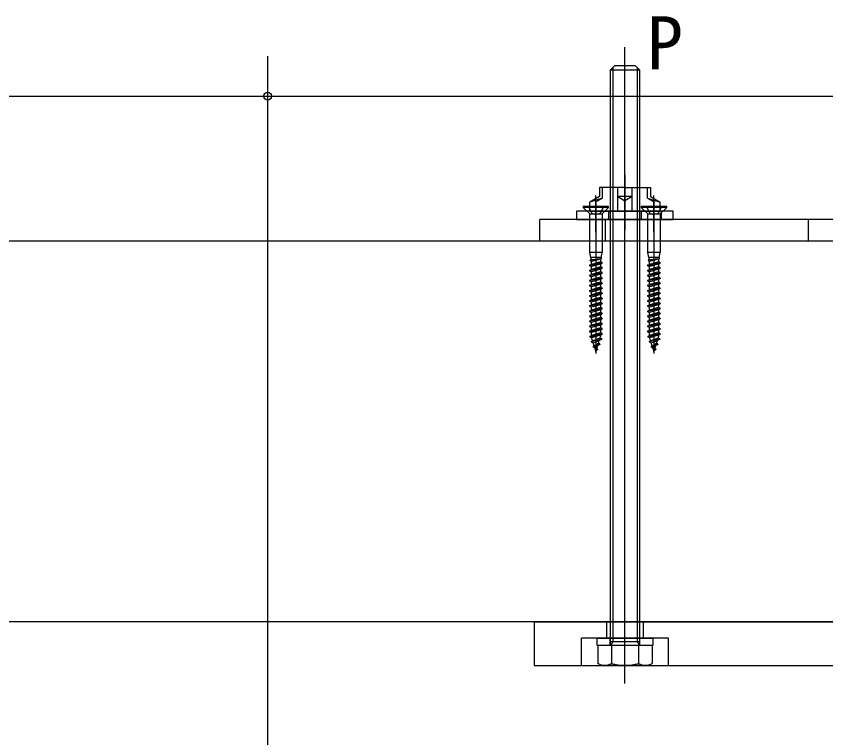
# Model space of a CAD drawing. Units: millimetres, scale not verified. Extents: x -875 to 875, y -1303 to 1295.
# Drawn here: x 413.2 to 636.4, y -385.2 to -186.1 of the extents above; entities that cross this region are included whole.
import ezdxf
from ezdxf.enums import TextEntityAlignment as Align

# ---------------------------------------------------------------- set-up
doc = ezdxf.new("R2010")
doc.units = ezdxf.units.MM
doc.header["$LTSCALE"] = 8
for name, color, linetype in [('0-4_YKK_12', 2, 'Continuous'), ('0-5_YKK_13', 4, 'Continuous'), ('0-6_YKK_D', 6, 'Continuous'), ('0-8_YSS_K', 3, 'Continuous')]:
    doc.layers.add(name, color=color, linetype=linetype)
doc.styles.add('ＭＳ ゴシック', font='')
doc.styles.get('ＭＳ ゴシック').set_extended_font_data('MS Gothic')

msp = doc.modelspace()

# ---------------------------------------------------------------- linework, layer by layer
at = {"layer": '0-4_YKK_12'}
for p, q in [((581, -370.203), (581, -194.703)), ((482.5, -765.684), (482.5, -197.203)), ((581, -229.871), (581, -245.13)), ((573, -245.721), (573, -235.623)), ((589, -245.721), (589, -235.623)), ((573, -237.653), (573, -279.185)), ((589, -237.653), (589, -279.185))]:
    msp.add_line(p, q, dxfattribs=at)
at = {"layer": '0-5_YKK_13'}
for p, q in [((578.2, -199.703), (577, -200.903)), ((578.2, -199.703), (583.8, -199.703)), ((583.8, -199.703), (585, -200.903)), ((577, -200.903), (585, -200.903)), ((574, -233.403), (574, -235.903)), ((581, -233.403), (574, -233.403)), ((574.8, -236.365), (574.8, -233.403)), ((579, -239.903), (579, -233.403)), ((581, -233.403), (588, -233.403)), ((583, -239.903), (583, -233.403)), ((587.2, -236.365), (587.2, -233.403)), ((574, -235.903), (571.3, -237.462)), ((574.8, -236.365), (571.3, -237.462)), ((574.8, -236.365), (572.9, -237.462)), ((583, -235.903), (581, -237.058)), ((587.2, -236.365), (590.7, -237.462)), ((587.2, -236.365), (589.1, -237.462)), ((571.3, -239.903), (571.3, -237.462)), ((590.7, -239.903), (590.7, -237.462)), ((571.183, -240.586), (569.5, -238.903)), ((576.5, -238.903), (569.5, -238.903)), ((571.3, -239.903), (590.7, -239.903)), ((574.7, -240.703), (571.3, -240.703)), ((571.3, -251.354), (571.3, -240.869)), ((574.7, -240.869), (574.7, -251.354)), ((574.817, -240.586), (576.5, -238.903)), ((576.5, -239.903), (576.5, -242.203)), ((587.183, -240.586), (585.5, -238.903)), ((592.5, -238.903), (585.5, -238.903)), ((585.5, -239.903), (585.5, -242.203)), ((590.7, -240.703), (587.3, -240.703)), ((587.3, -251.354), (587.3, -240.869)), ((590.7, -240.869), (590.7, -251.354)), ((590.817, -240.586), (592.5, -238.903)), ((591, -239.903), (591, -242.203)), ((557.5, -248.203), (557.5, -242.203)), ((648.5, -242.203), (557.5, -242.203)), ((587.543, -242.203), (574.457, -242.203)), ((575.5, -242.203), (575.5, -248.203)), ((631.5, -242.203), (631.5, -248.203)), ((648.5, -248.203), (557.5, -248.203)), ((571.6, -252.653), (571.3, -251.354)), ((574.7, -251.354), (571.3, -251.354)), ((574.4, -252.653), (574.7, -251.354)), ((587.6, -252.653), (587.3, -251.354)), ((590.7, -251.354), (587.3, -251.354)), ((590.4, -252.653), (590.7, -251.354)), ((574.75, -254.153), (571.25, -254.853)), ((574.75, -254.253), (571.25, -254.953)), ((571.45, -253.657), (573.394, -253.119)), ((571.45, -253.657), (571.6, -253.271)), ((571.45, -253.657), (571.76, -253.819)), ((574.4, -252.653), (571.6, -252.653)), ((571.6, -252.653), (571.6, -253.271)), ((571.6, -253.271), (573.329, -253.119)), ((574.24, -253.119), (571.76, -253.819)), ((571.76, -254.588), (571.76, -253.819)), ((574.24, -253.888), (571.76, -254.588)), ((574.24, -253.119), (574.24, -253.888)), ((574.75, -254.153), (574.24, -253.888)), ((574.4, -252.653), (574.4, -253.036)), ((590.75, -254.153), (587.25, -254.853)), ((590.75, -254.253), (587.25, -254.953)), ((587.45, -253.657), (589.394, -253.119)), ((587.45, -253.657), (587.6, -253.271)), ((587.45, -253.657), (587.76, -253.819)), ((590.4, -252.653), (587.6, -252.653)), ((587.6, -252.653), (587.6, -253.271)), ((587.6, -253.271), (589.329, -253.119)), ((590.24, -253.119), (587.76, -253.819)), ((587.76, -254.588), (587.76, -253.819)), ((590.24, -253.888), (587.76, -254.588)), ((590.24, -253.119), (590.24, -253.888)), ((590.75, -254.153), (590.24, -253.888)), ((590.4, -252.653), (590.4, -253.036)), ((571.25, -254.853), (571.76, -254.588)), ((571.25, -254.853), (571.25, -254.953)), ((571.25, -254.953), (571.76, -255.219)), ((574.75, -255.553), (571.25, -256.253)), ((574.75, -255.653), (571.25, -256.353)), ((571.25, -256.253), (571.76, -255.988)), ((571.25, -256.253), (571.25, -256.353)), ((571.25, -256.353), (571.76, -256.619)), ((574.24, -254.519), (571.76, -255.219)), ((571.76, -255.988), (571.76, -255.219)), ((574.24, -255.288), (571.76, -255.988)), ((574.24, -255.919), (571.76, -256.619)), ((571.76, -257.388), (571.76, -256.619)), ((574.24, -256.688), (571.76, -257.388)), ((574.24, -254.519), (574.24, -255.288)), ((574.75, -255.553), (574.24, -255.288)), ((574.24, -255.919), (574.24, -256.688)), ((574.75, -256.953), (574.24, -256.688)), ((587.25, -254.853), (587.76, -254.588)), ((587.25, -254.853), (587.25, -254.953)), ((587.25, -254.953), (587.76, -255.219)), ((590.75, -255.553), (587.25, -256.253)), ((590.75, -255.653), (587.25, -256.353)), ((587.25, -256.253), (587.76, -255.988)), ((587.25, -256.253), (587.25, -256.353)), ((587.25, -256.353), (587.76, -256.619)), ((590.24, -254.519), (587.76, -255.219)), ((587.76, -255.988), (587.76, -255.219)), ((590.24, -255.288), (587.76, -255.988)), ((590.24, -255.919), (587.76, -256.619)), ((587.76, -257.388), (587.76, -256.619)), ((590.24, -256.688), (587.76, -257.388)), ((590.24, -254.519), (590.24, -255.288)), ((590.75, -255.553), (590.24, -255.288)), ((590.24, -255.919), (590.24, -256.688)), ((590.75, -256.953), (590.24, -256.688)), ((574.75, -256.953), (571.25, -257.653)), ((574.75, -257.053), (571.25, -257.753)), ((571.25, -257.653), (571.76, -257.388)), ((571.25, -257.653), (571.25, -257.753)), ((571.25, -257.753), (571.76, -258.019)), ((574.75, -258.353), (571.25, -259.053)), ((574.75, -258.453), (571.25, -259.153)), ((571.25, -259.053), (571.76, -258.788)), ((574.24, -257.319), (571.76, -258.019)), ((571.76, -258.788), (571.76, -258.019)), ((574.24, -258.088), (571.76, -258.788)), ((574.24, -258.719), (571.76, -259.419)), ((574.24, -257.319), (574.24, -258.088)), ((574.75, -258.353), (574.24, -258.088)), ((574.75, -258.453), (574.24, -258.719)), ((574.24, -258.719), (574.24, -259.488)), ((574.75, -258.353), (574.75, -258.453)), ((590.75, -256.953), (587.25, -257.653)), ((590.75, -257.053), (587.25, -257.753)), ((587.25, -257.653), (587.76, -257.388)), ((587.25, -257.653), (587.25, -257.753)), ((587.25, -257.753), (587.76, -258.019)), ((590.75, -258.353), (587.25, -259.053)), ((590.75, -258.453), (587.25, -259.153)), ((587.25, -259.053), (587.76, -258.788)), ((590.24, -257.319), (587.76, -258.019)), ((587.76, -258.788), (587.76, -258.019)), ((590.24, -258.088), (587.76, -258.788)), ((590.24, -258.719), (587.76, -259.419)), ((590.24, -257.319), (590.24, -258.088)), ((590.75, -258.353), (590.24, -258.088)), ((590.75, -258.453), (590.24, -258.719)), ((590.24, -258.719), (590.24, -259.488)), ((590.75, -258.353), (590.75, -258.453)), ((571.25, -259.053), (571.25, -259.153)), ((571.25, -259.153), (571.76, -259.419)), ((574.75, -259.753), (571.25, -260.453)), ((574.75, -259.853), (571.25, -260.553)), ((571.25, -260.453), (571.76, -260.188)), ((571.25, -260.453), (571.25, -260.553)), ((571.25, -260.553), (571.76, -260.819)), ((574.75, -261.153), (571.25, -261.853)), ((571.76, -260.188), (571.76, -259.419)), ((574.24, -259.488), (571.76, -260.188)), ((574.24, -260.119), (571.76, -260.819)), ((574.24, -260.888), (571.76, -261.588)), ((574.75, -259.753), (574.24, -259.488)), ((574.75, -259.853), (574.24, -260.119)), ((574.24, -260.119), (574.24, -260.888)), ((574.75, -261.153), (574.24, -260.888)), ((574.75, -259.753), (574.75, -259.853)), ((587.25, -259.053), (587.25, -259.153)), ((587.25, -259.153), (587.76, -259.419)), ((590.75, -259.753), (587.25, -260.453)), ((590.75, -259.853), (587.25, -260.553)), ((587.25, -260.453), (587.76, -260.188)), ((587.25, -260.453), (587.25, -260.553)), ((587.25, -260.553), (587.76, -260.819)), ((590.75, -261.153), (587.25, -261.853)), ((587.76, -260.188), (587.76, -259.419)), ((590.24, -259.488), (587.76, -260.188)), ((590.24, -260.119), (587.76, -260.819)), ((590.24, -260.888), (587.76, -261.588)), ((590.75, -259.753), (590.24, -259.488)), ((590.75, -259.853), (590.24, -260.119)), ((590.24, -260.119), (590.24, -260.888)), ((590.75, -261.153), (590.24, -260.888)), ((590.75, -259.753), (590.75, -259.853)), ((574.75, -261.253), (571.25, -261.953)), ((571.25, -261.853), (571.25, -261.953)), ((571.25, -261.953), (571.76, -262.219)), ((574.75, -262.553), (571.25, -263.253)), ((574.75, -262.653), (571.25, -263.353)), ((571.25, -263.253), (571.25, -263.353)), ((571.25, -263.353), (571.76, -263.619)), ((574.24, -261.519), (571.76, -262.219)), ((574.24, -262.288), (571.76, -262.988)), ((574.24, -262.919), (571.76, -263.619)), ((574.24, -261.519), (574.24, -262.288)), ((574.75, -262.553), (574.24, -262.288)), ((574.24, -262.919), (574.24, -263.688)), ((590.75, -261.253), (587.25, -261.953)), ((587.25, -261.853), (587.25, -261.953)), ((587.25, -261.953), (587.76, -262.219)), ((590.75, -262.553), (587.25, -263.253)), ((590.75, -262.653), (587.25, -263.353)), ((587.25, -263.253), (587.25, -263.353)), ((587.25, -263.353), (587.76, -263.619)), ((590.24, -261.519), (587.76, -262.219)), ((590.24, -262.288), (587.76, -262.988)), ((590.24, -262.919), (587.76, -263.619)), ((590.24, -261.519), (590.24, -262.288)), ((590.75, -262.553), (590.24, -262.288)), ((590.24, -262.919), (590.24, -263.688)), ((574.75, -263.953), (571.25, -264.653)), ((574.75, -264.053), (571.25, -264.753)), ((571.25, -264.653), (571.25, -264.753)), ((571.25, -264.753), (571.76, -265.019)), ((574.75, -265.353), (571.25, -266.053)), ((574.75, -265.453), (571.25, -266.153)), ((574.24, -263.688), (571.76, -264.388)), ((574.24, -264.319), (571.76, -265.019)), ((574.24, -265.088), (571.76, -265.788)), ((574.75, -263.953), (574.24, -263.688)), ((574.24, -264.319), (574.24, -265.088)), ((574.75, -265.353), (574.24, -265.088)), ((590.75, -263.953), (587.25, -264.653)), ((590.75, -264.053), (587.25, -264.753)), ((587.25, -264.653), (587.25, -264.753)), ((587.25, -264.753), (587.76, -265.019)), ((590.75, -265.353), (587.25, -266.053)), ((590.75, -265.453), (587.25, -266.153)), ((590.24, -263.688), (587.76, -264.388)), ((590.24, -264.319), (587.76, -265.019)), ((590.24, -265.088), (587.76, -265.788)), ((590.75, -263.953), (590.24, -263.688)), ((590.24, -264.319), (590.24, -265.088)), ((590.75, -265.353), (590.24, -265.088)), ((571.25, -266.053), (571.25, -266.153)), ((571.25, -266.153), (571.76, -266.419)), ((574.75, -266.753), (571.25, -267.453)), ((574.75, -266.853), (571.25, -267.553)), ((571.25, -267.453), (571.25, -267.553)), ((571.25, -267.553), (571.76, -267.819)), ((574.24, -265.719), (571.76, -266.419)), ((574.24, -266.488), (571.76, -267.188)), ((574.24, -267.119), (571.76, -267.819)), ((574.24, -265.719), (574.24, -266.488)), ((574.75, -266.753), (574.24, -266.488)), ((574.24, -267.119), (574.24, -267.888)), ((587.25, -266.053), (587.25, -266.153)), ((587.25, -266.153), (587.76, -266.419)), ((590.75, -266.753), (587.25, -267.453)), ((590.75, -266.853), (587.25, -267.553)), ((587.25, -267.453), (587.25, -267.553)), ((587.25, -267.553), (587.76, -267.819)), ((590.24, -265.719), (587.76, -266.419)), ((590.24, -266.488), (587.76, -267.188)), ((590.24, -267.119), (587.76, -267.819)), ((590.24, -265.719), (590.24, -266.488)), ((590.75, -266.753), (590.24, -266.488)), ((590.24, -267.119), (590.24, -267.888)), ((574.75, -268.153), (571.25, -268.853)), ((574.75, -268.253), (571.25, -268.953)), ((571.25, -268.853), (571.25, -268.953)), ((571.25, -268.953), (571.76, -269.219)), ((574.75, -269.553), (571.25, -270.253)), ((574.75, -269.653), (571.25, -270.353)), ((574.24, -267.888), (571.76, -268.588)), ((574.24, -268.519), (571.76, -269.219)), ((574.24, -269.288), (571.76, -269.988)), ((574.24, -269.919), (571.76, -270.619)), ((574.75, -268.153), (574.24, -267.888)), ((574.24, -268.519), (574.24, -269.288)), ((574.75, -269.553), (574.24, -269.288)), ((574.24, -269.919), (574.24, -270.688)), ((590.75, -268.153), (587.25, -268.853)), ((590.75, -268.253), (587.25, -268.953)), ((587.25, -268.853), (587.25, -268.953)), ((587.25, -268.953), (587.76, -269.219)), ((590.75, -269.553), (587.25, -270.253)), ((590.75, -269.653), (587.25, -270.353)), ((590.24, -267.888), (587.76, -268.588)), ((590.24, -268.519), (587.76, -269.219)), ((590.24, -269.288), (587.76, -269.988)), ((590.24, -269.919), (587.76, -270.619)), ((590.75, -268.153), (590.24, -267.888)), ((590.24, -268.519), (590.24, -269.288)), ((590.75, -269.553), (590.24, -269.288)), ((590.24, -269.919), (590.24, -270.688)), ((571.25, -270.253), (571.25, -270.353)), ((571.25, -270.353), (571.76, -270.619)), ((574.75, -270.953), (571.25, -271.653)), ((574.75, -271.053), (571.25, -271.753)), ((571.25, -271.653), (571.25, -271.753)), ((571.25, -271.753), (571.76, -272.019)), ((574.24, -270.688), (571.76, -271.388)), ((574.24, -271.319), (571.76, -272.019)), ((574.24, -272.088), (571.76, -272.788)), ((574.75, -270.953), (574.24, -270.688)), ((574.24, -271.319), (574.24, -272.088)), ((574.75, -272.353), (574.24, -272.088)), ((587.25, -270.253), (587.25, -270.353)), ((587.25, -270.353), (587.76, -270.619)), ((590.75, -270.953), (587.25, -271.653)), ((590.75, -271.053), (587.25, -271.753)), ((587.25, -271.653), (587.25, -271.753)), ((587.25, -271.753), (587.76, -272.019)), ((590.24, -270.688), (587.76, -271.388)), ((590.24, -271.319), (587.76, -272.019)), ((590.24, -272.088), (587.76, -272.788)), ((590.75, -270.953), (590.24, -270.688)), ((590.24, -271.319), (590.24, -272.088)), ((590.75, -272.353), (590.24, -272.088)), ((574.75, -272.353), (571.25, -273.053)), ((574.75, -272.453), (571.25, -273.153)), ((571.25, -273.053), (571.25, -273.153)), ((571.25, -273.153), (571.76, -273.419)), ((574.75, -273.753), (571.27, -274.453)), ((571.27, -274.553), (574.75, -273.853)), ((571.27, -274.453), (571.27, -274.553)), ((574.24, -272.719), (571.76, -273.419)), ((574.24, -273.488), (571.76, -274.198)), ((574.24, -274.119), (571.837, -274.848)), ((574.24, -272.719), (574.24, -273.488)), ((574.75, -273.753), (574.24, -273.488)), ((574.24, -274.119), (574.24, -274.478)), ((590.75, -272.353), (587.25, -273.053)), ((590.75, -272.453), (587.25, -273.153)), ((587.25, -273.053), (587.25, -273.153)), ((587.25, -273.153), (587.76, -273.419)), ((590.75, -273.753), (587.27, -274.453)), ((587.27, -274.553), (590.75, -273.853)), ((587.27, -274.453), (587.27, -274.553)), ((590.24, -272.719), (587.76, -273.419)), ((590.24, -273.488), (587.76, -274.198)), ((590.24, -274.119), (587.837, -274.848)), ((590.24, -272.719), (590.24, -273.488)), ((590.75, -273.753), (590.24, -273.488)), ((590.24, -274.119), (590.24, -274.478)), ((571.27, -274.553), (571.837, -274.848)), ((571.69, -275.853), (574.63, -275.153)), ((574.63, -275.253), (571.69, -275.953)), ((571.69, -275.853), (572.082, -275.649)), ((571.69, -275.853), (571.69, -275.953)), ((571.69, -275.953), (572.266, -276.253)), ((572.082, -275.649), (571.837, -274.848)), ((574.147, -274.902), (572.082, -275.649)), ((574.09, -276.553), (572.21, -277.243)), ((572.21, -277.353), (574.09, -276.653)), ((572.266, -276.253), (573.928, -275.619)), ((572.52, -277.082), (572.266, -276.253)), ((572.52, -277.082), (573.704, -276.352)), ((573.704, -276.352), (573.928, -275.619)), ((574.09, -276.553), (573.704, -276.352)), ((574.147, -274.902), (574.205, -274.712)), ((574.63, -275.153), (574.147, -274.902)), ((587.27, -274.553), (587.837, -274.848)), ((587.69, -275.853), (590.63, -275.153)), ((590.63, -275.253), (587.69, -275.953)), ((587.69, -275.853), (588.082, -275.649)), ((587.69, -275.853), (587.69, -275.953)), ((587.69, -275.953), (588.266, -276.253)), ((588.082, -275.649), (587.837, -274.848)), ((590.147, -274.902), (588.082, -275.649)), ((590.09, -276.553), (588.21, -277.243)), ((588.21, -277.353), (590.09, -276.653)), ((588.266, -276.253), (589.928, -275.619)), ((588.52, -277.082), (588.266, -276.253)), ((588.52, -277.082), (589.704, -276.352)), ((589.704, -276.352), (589.928, -275.619)), ((590.09, -276.553), (589.704, -276.352)), ((590.147, -274.902), (590.205, -274.712)), ((590.63, -275.153), (590.147, -274.902)), ((572.21, -277.243), (572.52, -277.082)), ((572.21, -277.243), (572.21, -277.353)), ((572.21, -277.353), (572.677, -277.596)), ((573.521, -276.95), (572.677, -277.596)), ((572.93, -278.424), (572.677, -277.596)), ((573.249, -277.838), (572.906, -278.467)), ((573.47, -277.953), (572.906, -278.467)), ((572.906, -278.467), (572.962, -278.528)), ((573.47, -278.053), (572.962, -278.528)), ((573, -278.653), (572.962, -278.528)), ((573, -278.653), (573.069, -278.428)), ((573.249, -277.838), (573.521, -276.95)), ((573.47, -277.953), (573.249, -277.838)), ((573.47, -277.953), (573.47, -278.053)), ((588.21, -277.243), (588.52, -277.082)), ((588.21, -277.243), (588.21, -277.353)), ((588.21, -277.353), (588.677, -277.596)), ((589.521, -276.95), (588.677, -277.596)), ((588.93, -278.424), (588.677, -277.596)), ((589.249, -277.838), (588.906, -278.467)), ((589.47, -277.953), (588.906, -278.467)), ((588.906, -278.467), (588.962, -278.528)), ((589.47, -278.053), (588.962, -278.528)), ((589, -278.653), (588.962, -278.528)), ((589, -278.653), (589.069, -278.428)), ((589.249, -277.838), (589.521, -276.95)), ((589.47, -277.953), (589.249, -277.838)), ((589.47, -277.953), (589.47, -278.053)), ((581, -370.203), (581, -341.272)), ((556, -353.203), (741, -353.203)), ((556, -353.203), (556, -365.203)), ((576, -357.703), (576, -353.203)), ((586, -353.203), (586, -357.703)), ((569, -365.203), (569, -357.703)), ((593, -357.703), (569, -357.703)), ((576.9, -359.703), (576.9, -357.703)), ((577, -358.581), (585, -358.581)), ((577.648, -358.581), (577, -359.703)), ((584.352, -358.581), (585, -359.703)), ((585.1, -359.703), (585.1, -357.703)), ((593, -365.203), (593, -357.703)), ((573.494, -359.703), (573.494, -364.623)), ((588.506, -359.703), (573.494, -359.703)), ((585, -359.703), (577, -359.703)), ((577.247, -359.703), (577.247, -364.623)), ((584.753, -359.703), (584.753, -364.623)), ((588.506, -359.703), (588.506, -364.623)), ((574.5, -365.203), (573.494, -364.623)), ((587.5, -365.203), (574.5, -365.203)), ((587.5, -365.203), (588.506, -364.623))]:
    msp.add_line(p, q, dxfattribs=at)
for points in [[(577.648, -200.255), (577.648, -233.403), (577.648, -358.581)], [(584.352, -200.255), (584.352, -233.403), (584.352, -358.581)], [(577, -359.703), (577, -233.403), (577, -200.903)], [(585, -200.903), (585, -233.403), (585, -359.703)], [(588, -233.403), (588, -235.903), (590.7, -237.462)], [(583, -235.903), (579, -235.903), (581, -237.058)], [(576.5, -238.903), (576.5, -238.653), (569.5, -238.653), (569.5, -238.903)], [(570.9, -238.653), (571.855, -240.569), (573, -240.854)], [(575.1, -238.653), (574.145, -240.569), (573, -240.854)], [(592.5, -238.903), (592.5, -238.653), (585.5, -238.653), (585.5, -238.903)], [(586.9, -238.653), (587.855, -240.569), (589, -240.854)], [(591.1, -238.653), (590.145, -240.569), (589, -240.854)], [(574.4, -253.036), (574.24, -253.119), (573.329, -253.119)], [(574.75, -254.153), (574.75, -254.253), (574.24, -254.519)], [(590.4, -253.036), (590.24, -253.119), (589.329, -253.119)], [(590.75, -254.153), (590.75, -254.253), (590.24, -254.519)], [(574.75, -255.553), (574.75, -255.653), (574.24, -255.919)], [(590.75, -255.553), (590.75, -255.653), (590.24, -255.919)], [(574.75, -256.953), (574.75, -257.053), (574.24, -257.319)], [(590.75, -256.953), (590.75, -257.053), (590.24, -257.319)], [(571.25, -261.853), (571.76, -261.588), (571.76, -260.819)], [(574.75, -261.153), (574.75, -261.253), (574.24, -261.519)], [(587.25, -261.853), (587.76, -261.588), (587.76, -260.819)], [(590.75, -261.153), (590.75, -261.253), (590.24, -261.519)], [(571.25, -263.253), (571.76, -262.988), (571.76, -262.219)], [(574.75, -262.553), (574.75, -262.653), (574.24, -262.919)], [(587.25, -263.253), (587.76, -262.988), (587.76, -262.219)], [(590.75, -262.553), (590.75, -262.653), (590.24, -262.919)], [(571.25, -264.653), (571.76, -264.388), (571.76, -263.619)], [(571.25, -266.053), (571.76, -265.788), (571.76, -265.019)], [(574.75, -263.953), (574.75, -264.053), (574.24, -264.319)], [(574.75, -265.353), (574.75, -265.453), (574.24, -265.719)], [(587.25, -264.653), (587.76, -264.388), (587.76, -263.619)], [(587.25, -266.053), (587.76, -265.788), (587.76, -265.019)], [(590.75, -263.953), (590.75, -264.053), (590.24, -264.319)], [(590.75, -265.353), (590.75, -265.453), (590.24, -265.719)], [(571.25, -267.453), (571.76, -267.188), (571.76, -266.419)], [(571.25, -268.853), (571.76, -268.588), (571.76, -267.819)], [(574.75, -266.753), (574.75, -266.853), (574.24, -267.119)], [(587.25, -267.453), (587.76, -267.188), (587.76, -266.419)], [(587.25, -268.853), (587.76, -268.588), (587.76, -267.819)], [(590.75, -266.753), (590.75, -266.853), (590.24, -267.119)], [(571.25, -270.253), (571.76, -269.988), (571.76, -269.219)], [(574.75, -268.153), (574.75, -268.253), (574.24, -268.519)], [(574.75, -269.553), (574.75, -269.653), (574.24, -269.919)], [(587.25, -270.253), (587.76, -269.988), (587.76, -269.219)], [(590.75, -268.153), (590.75, -268.253), (590.24, -268.519)], [(590.75, -269.553), (590.75, -269.653), (590.24, -269.919)], [(571.25, -271.653), (571.76, -271.388), (571.76, -270.619)], [(571.25, -273.053), (571.76, -272.788), (571.76, -272.019)], [(574.75, -270.953), (574.75, -271.053), (574.24, -271.319)], [(587.25, -271.653), (587.76, -271.388), (587.76, -270.619)], [(587.25, -273.053), (587.76, -272.788), (587.76, -272.019)], [(590.75, -270.953), (590.75, -271.053), (590.24, -271.319)], [(571.27, -274.453), (571.76, -274.198), (571.76, -273.419)], [(574.75, -272.353), (574.75, -272.453), (574.24, -272.719)], [(574.75, -273.753), (574.75, -273.853), (574.24, -274.119)], [(587.27, -274.453), (587.76, -274.198), (587.76, -273.419)], [(590.75, -272.353), (590.75, -272.453), (590.24, -272.719)], [(590.75, -273.753), (590.75, -273.853), (590.24, -274.119)], [(574.09, -276.553), (574.09, -276.653), (573.521, -276.95)], [(574.63, -275.153), (574.63, -275.253), (573.928, -275.619)], [(590.09, -276.553), (590.09, -276.653), (589.521, -276.95)], [(590.63, -275.153), (590.63, -275.253), (589.928, -275.619)], [(556, -365.203), (741, -365.203), (741, -353.203)]]:
    msp.add_lwpolyline(points, dxfattribs=at)
for points in [[(567.667, -242.203), (594.333, -242.203), (594.333, -239.903), (567.667, -239.903)], [(588.7, -359.703), (573.3, -359.703), (573.3, -357.703), (588.7, -357.703)]]:
    msp.add_lwpolyline(points, close=True, dxfattribs=at)
for centre, radius, start, end in [((570.9, -240.869), 0.4, 0, 45), ((575.1, -240.869), 0.4, 135, 180), ((586.9, -240.869), 0.4, 0, 45), ((591.1, -240.869), 0.4, 135, 180), ((573.44, -274.478), 0.8, 343, 0), ((589.44, -274.478), 0.8, 343, 0), ((575.371, -361.881), 3.323, 235.61575, 304.38425), ((581, -352.784), 12.419, 252.41205, 287.58795), ((586.629, -361.881), 3.323, 235.61575, 304.38425)]:
    msp.add_arc(centre, radius, start, end, dxfattribs=at)
at = {"layer": '0-6_YKK_D'}
msp.add_lwpolyline([(-427.5, -208.203), (-200, -208.203), (27.5, -208.203), (255, -208.203), (482.5, -208.203), (710, -208.203)], dxfattribs=at)
msp.add_circle((482.5, -208.203), 1.075, dxfattribs=at)
msp.add_circle((482.5, -208.203), 1.075, dxfattribs=at)
at = {"layer": '0-8_YSS_K'}
for p, q in [((828.5, -248.203), (-242.403, -248.203)), ((828.5, -353.203), (360.95, -353.203))]:
    msp.add_line(p, q, dxfattribs=at)

# ---------------------------------------------------------------- texts
at = {"layer": '0-6_YKK_D', "style": 'ＭＳ ゴシック'}
msp.add_text('P', height=14.66, dxfattribs=at).set_placement((587.045, -205.203), align=Align.BOTTOM_LEFT)

doc.saveas('drawing.dxf')
